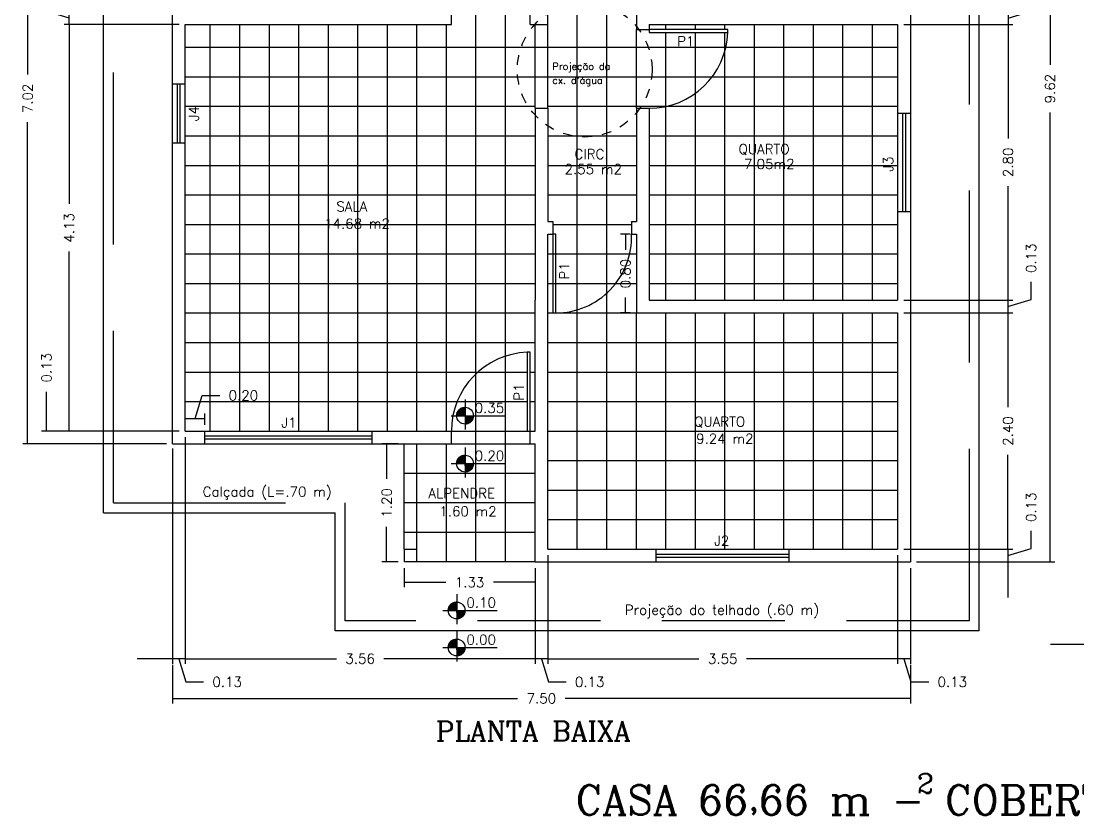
# Model space of a CAD drawing. Extents: x -29 to 75, y 16 to 65.
# Drawn here: x -29.05 to -18.31, y 50.95 to 59.02 of the extents above; entities that cross this region are included whole.
import ezdxf
from ezdxf.enums import TextEntityAlignment as Align

# ---------------------------------------------------------------- set-up
doc = ezdxf.new("R2010")
doc.units = 0
doc.header["$MEASUREMENT"] = 0
doc.linetypes.add('DASHED2', pattern=[0.375, 0.25, -0.125])
doc.layers.get('0').update_dxf_attribs({"linetype": 'CONTINUOUS'})
doc.layers.get('DEFPOINTS').update_dxf_attribs({"linetype": 'CONTINUOUS'})
for name, color, linetype in [('AREA', 244, 'CONTINUOUS'), ('CORTETERRA', 244, 'CONTINUOUS'), ('DIM', 244, 'CONTINUOUS'), ('JANELA', 5, 'CONTINUOUS'), ('PAREDE', 7, 'CONTINUOUS'), ('PISO', 30, 'CONTINUOUS'), ('PORTA', 1, 'CONTINUOUS'), ('PORTA2', 30, 'CONTINUOUS'), ('TELHA', 1, 'CONTINUOUS'), ('TELHADO', 30, 'CONTINUOUS'), ('TEXTO', 244, 'CONTINUOUS'), ('VISTAL', 30, 'CONTINUOUS'), ('VISTAP', 244, 'CONTINUOUS')]:
    doc.layers.add(name, color=color, linetype=linetype)
doc.styles.add('ROMANC', font='romanc.shx', dxfattribs={"height": 0.1})
doc.dimstyles.new('ROMANC', dxfattribs={"dimtxt": 0.1, "dimasz": 0.18, "dimexe": 0.05, "dimexo": 0.0625, "dimgap": 0.09, "dimtad": 0, "dimzin": 0, "dimdsep": 46, "dimtxsty": 'ROMANC', "dimblk1": 'NONE', "dimblk2": 'NONE', "dimsah": 1, "dimcen": 0.09, "dimclrd": 244, "dimclre": 244, "dimclrt": 244, "dimadec": 0, "dimazin": 0, "dimtfac": 1, "dimtdec": 4, "dimtofl": 0, "dimtmove": 0, "dimatfit": 3, "dimldrblk": 'NONE', "dimfxl": 1, "dimtolj": 1, "dimtzin": 0, "dimarcsym": 0})

# ---------------------------------------------------------------- blocks, each defined once
blk = doc.blocks.new('*D131')
at = {"color": 244, "linetype": 'ByBlock'}
for p, q in [((21.481, 34.362), (20.021, 34.362)), ((20.071, 34.362), (20.071, 31.095)), ((20.071, 27.342), (20.071, 30.61)), ((21.481, 27.342), (20.021, 27.342))]:
    blk.add_line(p, q, dxfattribs=at)
at = {"layer": 'DEFPOINTS', "color": 0, "linetype": 'ByBlock'}
for p in [(20.071, 34.362), (21.543, 34.362), (21.543, 27.342)]:
    blk.add_point(p, dxfattribs=at)
at = {"color": 244, "linetype": 'ByBlock', "insert": (20.071, 30.852), "char_height": 0.1, "attachment_point": 5, "rotation": 90, "style": 'ROMANC'}
blk.add_mtext('\\A1;7.02', dxfattribs=at)
blk = doc.blocks.new('_NONE')
at = {"color": 0, "linetype": 'ByBlock'}
blk.add_circle((0, 0), 0.25, dxfattribs=at)
blk = doc.blocks.new('*D130')
at = {"color": 244, "linetype": 'ByBlock'}
for p, q in [((29.106, 35.762), (30.513, 35.762)), ((30.463, 35.762), (30.463, 31.195)), ((30.463, 26.142), (30.463, 30.71)), ((29.106, 26.142), (30.513, 26.142))]:
    blk.add_line(p, q, dxfattribs=at)
at = {"layer": 'DEFPOINTS', "color": 0, "linetype": 'ByBlock'}
for p in [(29.043, 35.762), (29.043, 26.142), (30.463, 26.142)]:
    blk.add_point(p, dxfattribs=at)
at = {"color": 244, "linetype": 'ByBlock', "insert": (30.463, 30.952), "char_height": 0.1, "attachment_point": 5, "rotation": 90, "style": 'ROMANC'}
blk.add_mtext('\\A1;9.62', dxfattribs=at)
blk = doc.blocks.new('*D102')
at = {"color": 244, "linetype": 'ByBlock'}
for p, q in [((30.271, 31.738), (30.271, 31.918)), ((30.036, 31.667), (30.271, 31.738)), ((30.036, 31.732), (30.036, 31.732)), ((30.036, 31.732), (30.036, 31.602)), ((28.976, 31.602), (30.086, 31.602)), ((30.036, 31.602), (30.036, 31.242))]:
    blk.add_line(p, q, dxfattribs=at)
at = {"layer": 'DEFPOINTS', "color": 0, "linetype": 'ByBlock'}
for p in [(28.913, 31.732), (28.913, 31.602), (30.036, 31.602)]:
    blk.add_point(p, dxfattribs=at)
at = {"color": 244, "linetype": 'ByBlock', "insert": (30.271, 32.008), "char_height": 0.1, "attachment_point": 4, "rotation": 90, "style": 'ROMANC'}
blk.add_mtext('\\A1;0.13', dxfattribs=at)
blk = doc.blocks.new('*D101')
at = {"color": 244, "linetype": 'ByBlock'}
for p, q in [((30.036, 31.602), (30.036, 30.445)), ((30.036, 28.802), (30.036, 29.96)), ((28.976, 28.802), (30.086, 28.802))]:
    blk.add_line(p, q, dxfattribs=at)
at = {"layer": 'DEFPOINTS', "color": 0, "linetype": 'ByBlock'}
for p in [(28.913, 31.602), (28.913, 28.802), (30.036, 28.802)]:
    blk.add_point(p, dxfattribs=at)
at = {"color": 244, "linetype": 'ByBlock', "insert": (30.036, 30.202), "char_height": 0.1, "attachment_point": 5, "rotation": 90, "style": 'ROMANC'}
blk.add_mtext('\\A1;2.80', dxfattribs=at)
blk = doc.blocks.new('*D97')
at = {"color": 244, "linetype": 'ByBlock'}
for p, q in [((21.611, 31.602), (20.443, 31.602)), ((20.493, 31.602), (20.493, 29.78)), ((20.493, 27.472), (20.493, 29.295))]:
    blk.add_line(p, q, dxfattribs=at)
at = {"layer": 'DEFPOINTS', "color": 0, "linetype": 'ByBlock'}
for p in [(20.493, 31.602), (21.673, 31.602), (21.673, 27.472)]:
    blk.add_point(p, dxfattribs=at)
at = {"color": 244, "linetype": 'ByBlock', "insert": (20.493, 29.537), "char_height": 0.1, "attachment_point": 5, "rotation": 90, "style": 'ROMANC'}
blk.add_mtext('\\A1;4.13', dxfattribs=at)
blk = doc.blocks.new('*D128')
at = {"color": 244, "linetype": 'ByBlock'}
for p, q in [((21.543, 25.096), (21.543, 24.705)), ((29.043, 25.096), (29.043, 24.705)), ((21.543, 24.755), (25.051, 24.755)), ((29.043, 24.755), (25.536, 24.755))]:
    blk.add_line(p, q, dxfattribs=at)
at = {"layer": 'DEFPOINTS', "color": 0, "linetype": 'ByBlock'}
for p in [(21.543, 25.158), (29.043, 25.158), (29.043, 24.755)]:
    blk.add_point(p, dxfattribs=at)
at = {"color": 244, "linetype": 'ByBlock', "insert": (25.293, 24.755), "char_height": 0.1, "attachment_point": 5, "style": 'ROMANC'}
blk.add_mtext('\\A1;7.50', dxfattribs=at)
blk = doc.blocks.new('*D125')
at = {"color": 244, "linetype": 'ByBlock'}
for p, q in [((25.228, 26.08), (25.228, 25.108)), ((25.228, 25.158), (24.868, 25.158)), ((25.358, 25.158), (25.228, 25.158)), ((25.293, 25.158), (25.364, 24.923)), ((25.358, 25.158), (25.358, 25.158)), ((25.364, 24.923), (25.544, 24.923))]:
    blk.add_line(p, q, dxfattribs=at)
at = {"layer": 'DEFPOINTS', "color": 0, "linetype": 'ByBlock'}
for p in [(25.358, 26.272), (25.228, 26.142), (25.228, 25.158)]:
    blk.add_point(p, dxfattribs=at)
at = {"color": 244, "linetype": 'ByBlock', "insert": (25.634, 24.923), "char_height": 0.1, "attachment_point": 4, "style": 'ROMANC'}
blk.add_mtext('\\A1;0.13', dxfattribs=at)
blk = doc.blocks.new('*D124')
at = {"color": 244, "linetype": 'ByBlock'}
for p, q in [((25.358, 26.21), (25.358, 25.108)), ((25.358, 25.158), (26.894, 25.158)), ((28.913, 25.158), (27.378, 25.158))]:
    blk.add_line(p, q, dxfattribs=at)
at = {"layer": 'DEFPOINTS', "color": 0, "linetype": 'ByBlock'}
for p in [(25.358, 26.272), (28.913, 26.272), (25.358, 25.158)]:
    blk.add_point(p, dxfattribs=at)
at = {"color": 244, "linetype": 'ByBlock', "insert": (27.136, 25.158), "char_height": 0.1, "attachment_point": 5, "style": 'ROMANC'}
blk.add_mtext('\\A1;3.55', dxfattribs=at)
blk = doc.blocks.new('*X0')
at = {"color": 0, "linetype": 'Continuous'}
for p, q in [((217.21, -877.821), (217.294, -877.736)), ((217.21, -877.819), (217.292, -877.737)), ((217.21, -877.817), (217.291, -877.737)), ((217.21, -877.816), (217.289, -877.737)), ((217.21, -877.814), (217.287, -877.737)), ((217.21, -877.812), (217.285, -877.737)), ((217.21, -877.81), (217.283, -877.737)), ((217.211, -877.822), (217.295, -877.737)), ((217.211, -877.807), (217.281, -877.738)), ((217.211, -877.805), (217.278, -877.738)), ((217.212, -877.822), (217.295, -877.739)), ((217.212, -877.803), (217.276, -877.739)), ((217.212, -877.801), (217.274, -877.739)), ((217.213, -877.798), (217.271, -877.74)), ((217.214, -877.822), (217.295, -877.741)), ((217.214, -877.796), (217.269, -877.741)), ((217.215, -877.793), (217.266, -877.741)), ((217.216, -877.822), (217.295, -877.743)), ((217.216, -877.79), (217.263, -877.743)), ((217.217, -877.787), (217.26, -877.744)), ((217.218, -877.822), (217.295, -877.744)), ((217.219, -877.784), (217.257, -877.745)), ((217.219, -877.822), (217.295, -877.746)), ((217.22, -877.78), (217.253, -877.747)), ((217.221, -877.822), (217.295, -877.748)), ((217.223, -877.822), (217.295, -877.75)), ((217.223, -877.776), (217.249, -877.75)), ((217.225, -877.822), (217.295, -877.752)), ((217.226, -877.822), (217.295, -877.753)), ((217.227, -877.77), (217.243, -877.754)), ((217.228, -877.822), (217.295, -877.755)), ((217.23, -877.822), (217.295, -877.757)), ((217.232, -877.822), (217.295, -877.759)), ((217.234, -877.822), (217.295, -877.76)), ((217.235, -877.822), (217.295, -877.762)), ((217.237, -877.822), (217.295, -877.764)), ((217.239, -877.822), (217.295, -877.766)), ((217.241, -877.822), (217.295, -877.767)), ((217.242, -877.822), (217.295, -877.769)), ((217.244, -877.822), (217.295, -877.771)), ((217.246, -877.822), (217.295, -877.773)), ((217.248, -877.822), (217.295, -877.775)), ((217.249, -877.822), (217.295, -877.776)), ((217.251, -877.822), (217.295, -877.778)), ((217.253, -877.822), (217.295, -877.78)), ((217.255, -877.822), (217.295, -877.782)), ((217.257, -877.822), (217.295, -877.783)), ((217.258, -877.822), (217.295, -877.785)), ((217.26, -877.822), (217.295, -877.787)), ((217.262, -877.822), (217.295, -877.789)), ((217.264, -877.822), (217.295, -877.79)), ((217.265, -877.822), (217.295, -877.792)), ((217.267, -877.822), (217.295, -877.794)), ((217.269, -877.822), (217.295, -877.796)), ((217.271, -877.822), (217.295, -877.798)), ((217.272, -877.822), (217.295, -877.799)), ((217.274, -877.822), (217.295, -877.801)), ((217.276, -877.822), (217.295, -877.803)), ((217.278, -877.822), (217.295, -877.805)), ((217.279, -877.822), (217.295, -877.806)), ((217.281, -877.822), (217.295, -877.808)), ((217.283, -877.822), (217.295, -877.81)), ((217.285, -877.822), (217.295, -877.812)), ((217.287, -877.822), (217.295, -877.813)), ((217.288, -877.822), (217.295, -877.815)), ((217.29, -877.822), (217.295, -877.817)), ((217.292, -877.822), (217.295, -877.819)), ((217.294, -877.822), (217.295, -877.821)), ((217.295, -877.822), (217.295, -877.822)), ((217.295, -877.824), (217.297, -877.822)), ((217.295, -877.826), (217.299, -877.822)), ((217.295, -877.828), (217.301, -877.822)), ((217.295, -877.829), (217.302, -877.822)), ((217.295, -877.831), (217.304, -877.822)), ((217.295, -877.833), (217.306, -877.822)), ((217.295, -877.835), (217.308, -877.822)), ((217.295, -877.836), (217.31, -877.822)), ((217.295, -877.838), (217.311, -877.822)), ((217.295, -877.84), (217.313, -877.822)), ((217.295, -877.842), (217.315, -877.822)), ((217.295, -877.843), (217.317, -877.822)), ((217.295, -877.845), (217.318, -877.822)), ((217.295, -877.847), (217.32, -877.822)), ((217.295, -877.849), (217.322, -877.822)), ((217.295, -877.851), (217.324, -877.822)), ((217.295, -877.852), (217.325, -877.822)), ((217.295, -877.854), (217.327, -877.822)), ((217.295, -877.856), (217.329, -877.822)), ((217.295, -877.858), (217.331, -877.822)), ((217.295, -877.859), (217.333, -877.822)), ((217.295, -877.861), (217.334, -877.822)), ((217.295, -877.863), (217.336, -877.822)), ((217.295, -877.865), (217.338, -877.822)), ((217.295, -877.866), (217.34, -877.822)), ((217.295, -877.868), (217.341, -877.822)), ((217.295, -877.87), (217.343, -877.822)), ((217.295, -877.872), (217.345, -877.822)), ((217.295, -877.874), (217.347, -877.822)), ((217.295, -877.875), (217.348, -877.822)), ((217.295, -877.877), (217.35, -877.822)), ((217.295, -877.879), (217.352, -877.822)), ((217.295, -877.881), (217.354, -877.822)), ((217.295, -877.882), (217.355, -877.822)), ((217.295, -877.884), (217.357, -877.822)), ((217.295, -877.886), (217.359, -877.822)), ((217.295, -877.888), (217.361, -877.822)), ((217.295, -877.889), (217.363, -877.822)), ((217.295, -877.891), (217.364, -877.822)), ((217.295, -877.893), (217.366, -877.822)), ((217.295, -877.895), (217.368, -877.822)), ((217.295, -877.897), (217.37, -877.822)), ((217.295, -877.898), (217.371, -877.822)), ((217.295, -877.9), (217.373, -877.822)), ((217.295, -877.902), (217.375, -877.822)), ((217.295, -877.904), (217.377, -877.822)), ((217.295, -877.905), (217.378, -877.822)), ((217.295, -877.907), (217.38, -877.822)), ((217.297, -877.907), (217.38, -877.823)), ((217.298, -877.907), (217.38, -877.825)), ((217.3, -877.907), (217.38, -877.827)), ((217.302, -877.907), (217.38, -877.829)), ((217.304, -877.907), (217.38, -877.831)), ((217.306, -877.907), (217.38, -877.833)), ((217.308, -877.906), (217.379, -877.835)), ((217.31, -877.906), (217.379, -877.837)), ((217.313, -877.906), (217.379, -877.839)), ((217.315, -877.905), (217.378, -877.842)), ((217.317, -877.904), (217.378, -877.844)), ((217.32, -877.904), (217.377, -877.847)), ((217.322, -877.903), (217.376, -877.849)), ((217.325, -877.902), (217.375, -877.852)), ((217.328, -877.901), (217.374, -877.855)), ((217.331, -877.899), (217.373, -877.858)), ((217.335, -877.898), (217.371, -877.861)), ((217.339, -877.895), (217.369, -877.865)), ((217.343, -877.892), (217.365, -877.87)), ((217.351, -877.886), (217.359, -877.878))]:
    blk.add_line(p, q, dxfattribs=at)
blk = doc.blocks.new('*D127')
at = {"color": 244, "linetype": 'ByBlock'}
for p, q in [((21.543, 27.295), (21.543, 25.108)), ((21.543, 25.158), (21.183, 25.158)), ((21.673, 25.158), (21.543, 25.158)), ((21.608, 25.158), (21.679, 24.923)), ((21.673, 25.158), (21.673, 25.158)), ((21.673, 25.111), (21.673, 25.108)), ((21.679, 24.923), (21.859, 24.923))]:
    blk.add_line(p, q, dxfattribs=at)
at = {"layer": 'DEFPOINTS', "color": 0, "linetype": 'ByBlock'}
for p in [(21.543, 27.358), (21.543, 25.158), (21.673, 25.174)]:
    blk.add_point(p, dxfattribs=at)
at = {"color": 244, "linetype": 'ByBlock', "insert": (21.949, 24.923), "char_height": 0.1, "attachment_point": 4, "style": 'ROMANC'}
blk.add_mtext('\\A1;0.13', dxfattribs=at)
blk = doc.blocks.new('*D126')
at = {"color": 244, "linetype": 'ByBlock'}
for p, q in [((21.673, 27.41), (21.673, 25.108)), ((21.673, 25.158), (23.209, 25.158)), ((25.228, 25.158), (23.693, 25.158))]:
    blk.add_line(p, q, dxfattribs=at)
at = {"layer": 'DEFPOINTS', "color": 0, "linetype": 'ByBlock'}
for p in [(21.673, 27.472), (25.228, 26.142), (21.673, 25.158)]:
    blk.add_point(p, dxfattribs=at)
at = {"color": 244, "linetype": 'ByBlock', "insert": (23.451, 25.158), "char_height": 0.1, "attachment_point": 5, "style": 'ROMANC'}
blk.add_mtext('\\A1;3.56', dxfattribs=at)
blk = doc.blocks.new('*D98')
at = {"color": 244, "linetype": 'ByBlock'}
for p, q in [((20.263, 27.472), (20.263, 27.872)), ((21.611, 27.472), (20.213, 27.472)), ((21.481, 27.342), (20.213, 27.342)), ((20.263, 27.342), (20.263, 27.342))]:
    blk.add_line(p, q, dxfattribs=at)
at = {"layer": 'DEFPOINTS', "color": 0, "linetype": 'ByBlock'}
for p in [(20.263, 27.472), (21.673, 27.472), (21.543, 27.342)]:
    blk.add_point(p, dxfattribs=at)
at = {"color": 244, "linetype": 'ByBlock', "insert": (20.263, 28.115), "char_height": 0.1, "attachment_point": 5, "rotation": 90, "style": 'ROMANC'}
blk.add_mtext('\\A1;0.13', dxfattribs=at)
blk = doc.blocks.new('*D132')
at = {"color": 244, "linetype": 'ByBlock'}
for p, q in [((21.773, 27.599), (21.844, 27.834)), ((21.844, 27.834), (22.024, 27.834)), ((21.673, 27.535), (21.673, 27.649)), ((21.873, 27.535), (21.873, 27.649)), ((21.673, 27.599), (21.873, 27.599))]:
    blk.add_line(p, q, dxfattribs=at)
at = {"layer": 'DEFPOINTS', "color": 0, "linetype": 'ByBlock'}
for p in [(21.873, 27.599), (21.673, 27.472), (21.873, 27.472)]:
    blk.add_point(p, dxfattribs=at)
at = {"color": 244, "linetype": 'ByBlock', "insert": (22.114, 27.834), "char_height": 0.1, "attachment_point": 4, "style": 'ROMANC'}
blk.add_mtext('\\A1;0.20', dxfattribs=at)
blk = doc.blocks.new('*D122')
at = {"color": 244, "linetype": 'ByBlock'}
for p, q in [((23.836, 27.342), (23.67, 27.342)), ((23.72, 27.342), (23.72, 26.985)), ((23.72, 26.142), (23.72, 26.5)), ((23.836, 26.142), (23.67, 26.142))]:
    blk.add_line(p, q, dxfattribs=at)
at = {"layer": 'DEFPOINTS', "color": 0, "linetype": 'ByBlock'}
for p in [(23.898, 27.342), (23.72, 26.142), (23.898, 26.142)]:
    blk.add_point(p, dxfattribs=at)
at = {"color": 244, "linetype": 'ByBlock', "insert": (23.72, 26.742), "char_height": 0.1, "attachment_point": 5, "rotation": 90, "style": 'ROMANC'}
blk.add_mtext('\\A1;1.20', dxfattribs=at)
blk = doc.blocks.new('*D129')
at = {"color": 244, "linetype": 'ByBlock'}
for p, q in [((23.898, 26.08), (23.898, 25.885)), ((25.228, 26.08), (25.228, 25.885)), ((23.898, 25.935), (24.321, 25.935)), ((25.228, 25.935), (24.806, 25.935))]:
    blk.add_line(p, q, dxfattribs=at)
at = {"layer": 'DEFPOINTS', "color": 0, "linetype": 'ByBlock'}
for p in [(23.898, 26.142), (25.228, 26.142), (25.228, 25.935)]:
    blk.add_point(p, dxfattribs=at)
at = {"color": 244, "linetype": 'ByBlock', "insert": (24.563, 25.935), "char_height": 0.1, "attachment_point": 5, "style": 'ROMANC'}
blk.add_mtext('\\A1;1.33', dxfattribs=at)
blk = doc.blocks.new('*D123')
at = {"color": 244, "linetype": 'ByBlock'}
for p, q in [((28.913, 26.21), (28.913, 25.108)), ((29.043, 26.08), (29.043, 25.108)), ((28.913, 25.158), (28.553, 25.158)), ((29.043, 25.158), (28.913, 25.158)), ((28.978, 25.158), (29.049, 24.923)), ((29.043, 25.158), (29.043, 25.158)), ((29.049, 24.923), (29.229, 24.923))]:
    blk.add_line(p, q, dxfattribs=at)
at = {"layer": 'DEFPOINTS', "color": 0, "linetype": 'ByBlock'}
for p in [(28.913, 26.272), (29.043, 26.142), (28.913, 25.158)]:
    blk.add_point(p, dxfattribs=at)
at = {"color": 244, "linetype": 'ByBlock', "insert": (29.319, 24.923), "char_height": 0.1, "attachment_point": 4, "style": 'ROMANC'}
blk.add_mtext('\\A1;0.13', dxfattribs=at)
blk = doc.blocks.new('*D120')
at = {"color": 244, "linetype": 'ByBlock'}
for p, q in [((30.035, 28.672), (30.035, 27.715)), ((30.035, 26.272), (30.035, 27.23)), ((28.976, 26.272), (30.085, 26.272))]:
    blk.add_line(p, q, dxfattribs=at)
at = {"layer": 'DEFPOINTS', "color": 0, "linetype": 'ByBlock'}
for p in [(28.913, 28.672), (28.913, 26.272), (30.035, 26.272)]:
    blk.add_point(p, dxfattribs=at)
at = {"color": 244, "linetype": 'ByBlock', "insert": (30.035, 27.472), "char_height": 0.1, "attachment_point": 5, "rotation": 90, "style": 'ROMANC'}
blk.add_mtext('\\A1;2.40', dxfattribs=at)
blk = doc.blocks.new('*D119')
at = {"color": 244, "linetype": 'ByBlock'}
for p, q in [((30.27, 28.808), (30.27, 28.988)), ((28.976, 28.802), (30.085, 28.802)), ((30.035, 28.737), (30.27, 28.808)), ((30.035, 28.802), (30.035, 28.802)), ((30.035, 28.802), (30.035, 28.672)), ((28.976, 28.672), (30.085, 28.672)), ((30.035, 28.672), (30.035, 28.312))]:
    blk.add_line(p, q, dxfattribs=at)
at = {"layer": 'DEFPOINTS', "color": 0, "linetype": 'ByBlock'}
for p in [(28.913, 28.802), (28.913, 28.672), (30.035, 28.672)]:
    blk.add_point(p, dxfattribs=at)
at = {"color": 244, "linetype": 'ByBlock', "insert": (30.27, 29.078), "char_height": 0.1, "attachment_point": 4, "rotation": 90, "style": 'ROMANC'}
blk.add_mtext('\\A1;0.13', dxfattribs=at)
blk = doc.blocks.new('*D121')
at = {"color": 244, "linetype": 'ByBlock'}
for p, q in [((30.27, 26.278), (30.27, 26.458)), ((30.035, 26.207), (30.27, 26.278)), ((30.035, 26.272), (30.035, 26.272)), ((30.035, 26.272), (30.035, 26.142)), ((29.106, 26.142), (30.085, 26.142)), ((30.035, 26.142), (30.035, 25.782))]:
    blk.add_line(p, q, dxfattribs=at)
at = {"layer": 'DEFPOINTS', "color": 0, "linetype": 'ByBlock'}
for p in [(28.913, 26.272), (29.043, 26.142), (30.035, 26.142)]:
    blk.add_point(p, dxfattribs=at)
at = {"color": 244, "linetype": 'ByBlock', "insert": (30.27, 26.548), "char_height": 0.1, "attachment_point": 4, "rotation": 90, "style": 'ROMANC'}
blk.add_mtext('\\A1;0.13', dxfattribs=at)
blk = doc.blocks.new('*D118')
at = {"color": 244, "linetype": 'ByBlock'}
for p, q in [((26.196, 29.472), (26.098, 29.472)), ((26.148, 29.472), (26.148, 29.315)), ((26.148, 28.672), (26.148, 28.83)), ((26.196, 28.672), (26.098, 28.672))]:
    blk.add_line(p, q, dxfattribs=at)
at = {"layer": 'DEFPOINTS', "color": 0, "linetype": 'ByBlock'}
for p in [(26.148, 29.472), (26.258, 29.472), (26.258, 28.672)]:
    blk.add_point(p, dxfattribs=at)
at = {"color": 244, "linetype": 'ByBlock', "insert": (26.148, 29.072), "char_height": 0.1, "attachment_point": 5, "rotation": 90, "style": 'ROMANC'}
blk.add_mtext('\\A1;0.80', dxfattribs=at)
blk = doc.blocks.new('*D99')
at = {"color": 244, "linetype": 'ByBlock'}
for p, q in [((20.493, 31.732), (20.493, 32.092)), ((20.258, 31.738), (20.258, 31.918)), ((20.493, 31.667), (20.258, 31.738)), ((21.611, 31.732), (20.443, 31.732)), ((20.493, 31.602), (20.493, 31.732)), ((20.493, 31.602), (20.493, 31.602))]:
    blk.add_line(p, q, dxfattribs=at)
at = {"layer": 'DEFPOINTS', "color": 0, "linetype": 'ByBlock'}
for p in [(20.493, 31.732), (21.673, 31.732), (21.673, 31.602)]:
    blk.add_point(p, dxfattribs=at)
at = {"color": 244, "linetype": 'ByBlock', "insert": (20.258, 32.008), "char_height": 0.1, "attachment_point": 4, "rotation": 90, "style": 'ROMANC'}
blk.add_mtext('\\A1;0.13', dxfattribs=at)
blk = doc.blocks.new('*D100')
at = {"layer": 'DEFPOINTS', "color": 0, "linetype": 'ByBlock'}
for p in [(25.358, 32.432), (25.464, 32.432), (25.358, 31.602)]:
    blk.add_point(p, dxfattribs=at)
at = {"color": 244, "linetype": 'ByBlock', "insert": (25.464, 32.017), "char_height": 0.1, "attachment_point": 5, "rotation": 90, "style": 'ROMANC'}
blk.add_mtext('\\A1;0.83', dxfattribs=at)

msp = doc.modelspace()

# ---------------------------------------------------------------- linework, layer by layer
at = {"layer": 'CORTETERRA', "color": 3}
msp.add_line((-6.067, 52.685), (-18.583, 52.685), dxfattribs=at)
at = {"layer": 'JANELA', "color": 244, "linetype": 'Continuous'}
for p, q in [((-27.508, 57.784), (-27.508, 58.384)), ((-27.378, 57.784), (-27.378, 58.384)), ((-20.138, 58.084), (-20.138, 57.089)), ((-20.008, 58.084), (-20.008, 57.089)), ((-27.178, 54.854), (-25.478, 54.854)), ((-27.178, 54.724), (-25.478, 54.724)), ((-22.59, 53.654), (-21.24, 53.654)), ((-22.59, 53.524), (-21.24, 53.524))]:
    msp.add_line(p, q, dxfattribs=at)
at = {"layer": 'JANELA', "color": 5, "linetype": 'Continuous'}
for p, q in [((-27.458, 57.784), (-27.458, 58.384)), ((-27.428, 57.784), (-27.428, 58.384)), ((-20.088, 58.084), (-20.088, 57.089)), ((-20.058, 58.084), (-20.058, 57.089)), ((-27.178, 54.804), (-25.478, 54.804)), ((-27.178, 54.774), (-25.478, 54.774)), ((-22.59, 53.604), (-21.24, 53.604)), ((-22.59, 53.574), (-21.24, 53.574))]:
    msp.add_line(p, q, dxfattribs=at)
at = {"layer": 'PAREDE'}
for p, q in [((-27.508, 58.384), (-27.508, 59.764)), ((-23.693, 58.984), (-23.693, 59.814)), ((-20.008, 59.364), (-20.008, 58.084)), ((-24.673, 58.984), (-24.673, 59.114)), ((-23.873, 58.984), (-23.873, 59.114)), ((-22.793, 59.164), (-22.793, 58.934)), ((-27.378, 58.384), (-27.378, 58.984)), ((-27.378, 58.984), (-24.673, 58.984)), ((-23.873, 58.984), (-23.693, 58.984)), ((-22.663, 58.984), (-20.138, 58.984)), ((-22.663, 58.984), (-22.663, 58.934)), ((-20.138, 58.984), (-20.138, 58.084)), ((-22.793, 58.934), (-22.663, 58.934)), ((-27.508, 58.384), (-27.378, 58.384)), ((-23.823, 58.134), (-23.823, 56.184)), ((-23.823, 58.134), (-23.693, 58.134)), ((-23.693, 58.134), (-23.693, 56.984)), ((-22.793, 58.134), (-22.793, 56.984)), ((-22.793, 58.134), (-22.663, 58.134)), ((-22.663, 58.134), (-22.663, 56.184)), ((-20.138, 58.084), (-20.008, 58.084)), ((-27.508, 54.724), (-27.508, 57.784)), ((-27.508, 57.784), (-27.378, 57.784)), ((-27.378, 54.854), (-27.378, 57.784)), ((-20.138, 57.084), (-20.138, 56.184)), ((-20.138, 57.084), (-20.008, 57.084)), ((-20.008, 57.084), (-20.008, 53.524)), ((-23.693, 56.984), (-23.643, 56.984)), ((-23.643, 56.984), (-23.643, 56.854)), ((-22.843, 56.984), (-22.793, 56.984)), ((-22.843, 56.984), (-22.843, 56.854)), ((-23.693, 53.654), (-23.693, 56.854)), ((-23.693, 56.854), (-23.643, 56.854)), ((-22.793, 56.854), (-22.793, 56.054)), ((-23.823, 54.854), (-23.823, 56.184)), ((-22.663, 56.184), (-20.138, 56.184)), ((-22.793, 56.054), (-20.138, 56.054)), ((-20.138, 56.054), (-20.138, 53.654)), ((-27.378, 54.854), (-27.178, 54.854)), ((-27.178, 54.724), (-27.178, 54.854)), ((-25.478, 54.854), (-24.673, 54.854)), ((-25.478, 54.724), (-25.478, 54.854)), ((-24.673, 54.724), (-24.673, 54.854)), ((-23.873, 54.724), (-23.873, 54.854)), ((-23.873, 54.854), (-23.823, 54.854)), ((-27.508, 54.724), (-27.178, 54.724)), ((-25.478, 54.724), (-24.673, 54.724)), ((-23.873, 54.724), (-23.823, 54.724)), ((-23.823, 53.524), (-23.823, 54.724)), ((-25.153, 53.654), (-25.153, 53.524)), ((-25.153, 53.654), (-25.023, 53.654)), ((-25.023, 53.524), (-25.023, 53.654)), ((-23.693, 53.654), (-22.59, 53.654)), ((-22.59, 53.524), (-22.59, 53.654)), ((-21.24, 53.654), (-20.138, 53.654)), ((-21.24, 53.524), (-21.24, 53.654)), ((-25.023, 53.524), (-25.153, 53.524)), ((-23.823, 53.524), (-22.59, 53.524)), ((-21.24, 53.524), (-20.008, 53.524))]:
    msp.add_line(p, q, dxfattribs=at)
at = {"layer": 'PAREDE', "linetype": 'Continuous'}
msp.add_line((-22.843, 56.854), (-22.793, 56.854), dxfattribs=at)
at = {"layer": 'PISO'}
for p, q in [((-24.423, 54.724), (-24.423, 63.145)), ((-24.123, 54.724), (-24.123, 63.145)), ((-27.123, 54.854), (-27.123, 58.984)), ((-26.823, 54.854), (-26.823, 58.984)), ((-26.523, 54.854), (-26.523, 58.984)), ((-26.223, 54.854), (-26.223, 58.984)), ((-25.923, 54.854), (-25.923, 58.984)), ((-25.623, 54.854), (-25.623, 58.984)), ((-25.323, 54.854), (-25.323, 58.984)), ((-25.023, 54.854), (-25.023, 58.984)), ((-24.723, 54.854), (-24.723, 58.984))]:
    msp.add_line(p, q, dxfattribs=at)
at = {"layer": 'PISO', "linetype": 'Continuous'}
for p, q in [((-23.393, 53.654), (-23.393, 63.014)), ((-23.093, 53.654), (-23.093, 63.014)), ((-23.823, 58.134), (-23.823, 58.984)), ((-23.693, 58.134), (-23.693, 58.984)), ((-22.493, 58.934), (-22.493, 58.984)), ((-22.193, 58.934), (-22.193, 58.984)), ((-21.893, 58.934), (-21.893, 58.984)), ((-21.593, 56.184), (-21.593, 58.984)), ((-21.293, 56.184), (-21.293, 58.984)), ((-20.993, 56.184), (-20.993, 58.984)), ((-20.693, 56.184), (-20.693, 58.984)), ((-20.393, 56.184), (-20.393, 58.984)), ((-22.793, 58.134), (-22.793, 58.934)), ((-22.493, 56.184), (-22.493, 58.904)), ((-22.193, 56.184), (-22.193, 58.904)), ((-21.893, 56.184), (-21.893, 58.904)), ((-27.378, 58.754), (-20.138, 58.754)), ((-27.378, 58.454), (-20.138, 58.454)), ((-27.378, 58.154), (-23.823, 58.154)), ((-23.693, 58.154), (-20.138, 58.154)), ((-27.378, 57.854), (-23.823, 57.854)), ((-23.693, 57.854), (-22.793, 57.854)), ((-22.663, 57.854), (-20.138, 57.854)), ((-27.378, 57.554), (-23.823, 57.554)), ((-23.693, 57.554), (-22.793, 57.554)), ((-22.663, 57.554), (-20.138, 57.554)), ((-27.378, 57.254), (-23.823, 57.254)), ((-23.693, 57.254), (-22.793, 57.254)), ((-22.663, 57.254), (-20.138, 57.254)), ((-27.378, 56.954), (-23.823, 56.954)), ((-23.643, 56.954), (-22.843, 56.954)), ((-22.663, 56.954), (-20.138, 56.954)), ((-27.378, 56.654), (-23.823, 56.654)), ((-23.693, 56.654), (-22.793, 56.654)), ((-22.663, 56.654), (-20.138, 56.654)), ((-27.378, 56.354), (-23.823, 56.354)), ((-23.693, 56.354), (-22.793, 56.354)), ((-22.663, 56.354), (-20.138, 56.354)), ((-27.378, 56.054), (-23.823, 56.054)), ((-23.693, 56.054), (-22.793, 56.054)), ((-22.793, 53.654), (-22.793, 56.054)), ((-22.493, 53.654), (-22.493, 56.054)), ((-22.193, 53.654), (-22.193, 56.054)), ((-21.893, 53.654), (-21.893, 56.054)), ((-21.593, 53.654), (-21.593, 56.054)), ((-21.293, 53.654), (-21.293, 56.054)), ((-20.993, 53.654), (-20.993, 56.054)), ((-20.693, 53.654), (-20.693, 56.054)), ((-20.393, 53.654), (-20.393, 56.054)), ((-27.378, 55.754), (-23.823, 55.754)), ((-23.693, 55.754), (-20.138, 55.754)), ((-27.378, 55.454), (-23.903, 55.454)), ((-23.873, 55.454), (-23.823, 55.454)), ((-23.693, 55.454), (-20.138, 55.454)), ((-27.378, 55.154), (-23.903, 55.154)), ((-23.873, 55.154), (-23.823, 55.154)), ((-23.693, 55.154), (-20.138, 55.154)), ((-24.673, 54.854), (-23.903, 54.854)), ((-23.693, 54.854), (-20.138, 54.854)), ((-25.023, 53.654), (-25.023, 54.724)), ((-24.723, 53.524), (-24.723, 54.724)), ((-24.423, 53.524), (-24.423, 54.724)), ((-24.123, 53.524), (-24.123, 54.724)), ((-23.693, 54.554), (-20.138, 54.554)), ((-23.823, 54.424), (-25.153, 54.424)), ((-23.693, 54.254), (-20.138, 54.254)), ((-23.823, 54.124), (-25.153, 54.124)), ((-23.693, 53.954), (-20.138, 53.954)), ((-23.823, 53.824), (-25.153, 53.824))]:
    msp.add_line(p, q, dxfattribs=at)
at = {"layer": 'PISO', "linetype": 'DASHED2', "ltscale": 5}
msp.add_line((-19.408, 52.924), (-25.753, 52.924), dxfattribs=at)
at = {"layer": 'PORTA'}
for p, q in [((-21.863, 58.934), (-22.663, 58.934)), ((-22.663, 58.934), (-22.663, 58.904)), ((-22.663, 58.904), (-21.863, 58.904)), ((-21.863, 58.904), (-21.863, 58.934))]:
    msp.add_line(p, q, dxfattribs=at)
for points in [[(-23.643, 56.854), (-23.643, 56.054), (-23.613, 56.054), (-23.613, 56.854)], [(-23.903, 55.654), (-23.903, 54.854), (-23.873, 54.854), (-23.873, 55.654)]]:
    msp.add_lwpolyline(points, close=True, dxfattribs=at)
at = {"layer": 'PORTA2'}
for centre, radius, start, end in [((-22.663, 58.935), 0.801, 270, 357.8106), ((-23.613, 56.825), 0.771, 270, 2.1894), ((-23.872, 54.854), 0.801, 92.1894, 180)]:
    msp.add_arc(centre, radius, start, end, dxfattribs=at)
at = {"layer": 'TELHA', "color": 30, "linetype": 'DASHED2', "ltscale": 7}
for p, q in [((-19.408, 52.924), (-19.408, 63.744)), ((-28.108, 54.124), (-28.108, 62.344)), ((-28.108, 54.124), (-25.753, 54.124))]:
    msp.add_line(p, q, dxfattribs=at)
at = {"layer": 'TEXTO', "color": 1, "linetype": 'Continuous'}
for p, q in [((-24.534, 55.173), (-24.534, 54.87)), ((-24.674, 55.01), (-24.122, 55.01)), ((-24.534, 54.686), (-24.534, 54.383)), ((-24.674, 54.523), (-24.122, 54.523)), ((-24.619, 53.195), (-24.619, 52.892)), ((-24.759, 53.031), (-24.207, 53.031)), ((-24.619, 52.817), (-24.619, 52.514)), ((-24.759, 52.654), (-24.207, 52.654))]:
    msp.add_line(p, q, dxfattribs=at)
for centre in [(-24.534, 55.01), (-24.534, 54.523), (-24.619, 53.031), (-24.619, 52.654)]:
    msp.add_circle(centre, 0.0854, dxfattribs=at)
at = {"layer": 'VISTAL', "color": 30, "linetype": 'Continuous'}
msp.add_line((-25.753, 52.924), (-25.753, 54.124), dxfattribs=at)
at = {"layer": 'VISTAP', "color": 244, "linetype": 'Continuous', "ltscale": 7}
for p, q in [((-19.308, 52.824), (-19.308, 63.844)), ((-28.208, 54.024), (-28.208, 62.444)), ((-28.208, 54.024), (-25.853, 54.024))]:
    msp.add_line(p, q, dxfattribs=at)
at = {"layer": 'VISTAP', "color": 244, "linetype": 'Continuous'}
for p, q in [((-25.153, 53.654), (-25.153, 54.724)), ((-25.853, 52.824), (-25.853, 54.024)), ((-23.823, 53.524), (-25.023, 53.524))]:
    msp.add_line(p, q, dxfattribs=at)
at = {"layer": 'VISTAP'}
msp.add_line((-24.673, 54.724), (-23.873, 54.724), dxfattribs=at)
at = {"layer": 'VISTAP', "color": 244, "linetype": 'Continuous', "ltscale": 5}
msp.add_line((-19.308, 52.824), (-25.853, 52.824), dxfattribs=at)
at = {"layer": 'VISTAP', "linetype": 'DASHED2', "ltscale": 0.3}
msp.add_circle((-23.318, 58.527), 0.685, dxfattribs=at)

# ---------------------------------------------------------------- block references
at = {"layer": 'TEXTO', "color": 1, "linetype": 'Continuous'}
for p in [(-241.829, 932.832), (-241.829, 932.345), (-241.914, 930.853), (-241.914, 930.476)]:
    msp.add_blockref('*X0', p, dxfattribs=at)

# ---------------------------------------------------------------- texts
at = {"layer": 'AREA', "style": 'ROMANC'}
for s, p in [('7.05m2', (-21.442, 57.568)), ('2.55 m2', (-23.231, 57.515)), ('14.68 m2', (-25.632, 56.962)), ('9.24 m2', (-21.894, 54.776)), ('1.60 m2', (-24.504, 54.038))]:
    msp.add_text(s, height=0.1, dxfattribs=at).set_placement(p, align=Align.MIDDLE)
at = {"layer": 'TEXTO', "color": 244, "linetype": 'Continuous', "style": 'ROMANC'}
for s, p in [('P1', (-22.291, 58.815)), ('J1', (-26.324, 54.94)), ('J2', (-21.925, 53.74))]:
    msp.add_text(s, height=0.1, dxfattribs=at).set_placement(p, align=Align.MIDDLE)
at = {"layer": 'TEXTO', "color": 244, "ltscale": 0.3, "style": 'ROMANC'}
for s, p in [('Projeção da ', (-23.646, 58.524)), ("cx. d'água", (-23.647, 58.382))]:
    msp.add_text(s, height=0.072, dxfattribs=at).set_placement(p)
at = {"layer": 'TEXTO', "color": 244, "linetype": 'Continuous', "style": 'ROMANC'}
for s, p in [('J4', (-27.29, 58.08)), ('J3', (-20.233, 57.566)), ('P1', (-23.525, 56.481)), ('P1', (-23.987, 55.25))]:
    msp.add_text(s, height=0.1, rotation=90, dxfattribs=at).set_placement(p, align=Align.MIDDLE)
for s, p in [('CIRC.', (-23.422, 57.618)), ('QUARTO', (-21.754, 57.669)), ('SALA', (-25.842, 57.086)), ('QUARTO', (-22.206, 54.9)), ('ALPENDRE', (-24.906, 54.172))]:
    msp.add_text(s, height=0.1, dxfattribs=at).set_placement(p)
at = {"layer": 'TEXTO', "color": 1, "linetype": 'Continuous', "style": 'ROMANC'}
for s, p in [('0.35', (-24.436, 55.039)), ('0.20', (-24.436, 54.553)), ('0.10', (-24.52, 53.061)), ('0.00', (-24.52, 52.684))]:
    msp.add_text(s, height=0.1, dxfattribs=at).set_placement(p)
at = {"layer": 'TEXTO', "linetype": 'Continuous', "style": 'ROMANC'}
for s, p in [('Calçada (L=.70 m)', (-26.545, 54.231)), ('Projeção do telhado (.60 m)', (-21.923, 53.03))]:
    msp.add_text(s, height=0.1, dxfattribs=at).set_placement(p, align=Align.MIDDLE)
at = {"layer": 'TEXTO', "color": 5, "ltscale": 0.3, "style": 'ROMANC'}
for s, height, p in [('PLANTA BAIXA', 0.2, (-24.831, 51.705)), ('CASA 66,66 m - COBERTURA TELHA CERÂMICA', 0.3, (-23.413, 50.954)), ('2', 0.2, (-19.941, 51.173))]:
    msp.add_text(s, height=height, dxfattribs=at).set_placement(p)

# ---------------------------------------------------------------- dimensions: what is measured, and where the dimension line sits
at = {"layer": 'DIM', "linetype": 'Continuous'}
for base, p1, p2, override, picture, middle in [((-28.98, 61.744), (-27.508, 54.724), (-27.508, 61.744), {"dimtmove": 1}, '*D131', (-28.98, 58.234)), ((-23.588, 59.814), (-23.693, 58.984), (-23.693, 59.814), {"dimse1": 1, "dimse2": 1, "dimsd1": 1, "dimsd2": 1, "dimtmove": 1}, '*D100', (-23.588, 59.399)), ((-28.559, 59.114), (-27.378, 58.984), (-27.378, 59.114), {"dimse1": 1, "dimtmove": 1}, '*D99', (-28.794, 59.39)), ((-19.016, 58.984), (-20.138, 59.114), (-20.138, 58.984), {"dimse1": 1, "dimtmove": 1}, '*D102', (-18.781, 59.39)), ((-28.559, 58.984), (-27.378, 54.854), (-27.378, 58.984), {"dimse1": 1, "dimtmove": 1}, '*D97', (-28.559, 56.919)), ((-19.016, 56.184), (-20.138, 58.984), (-20.138, 56.184), {"dimse1": 1, "dimtmove": 1}, '*D101', (-19.016, 57.584)), ((-22.903, 56.854), (-22.793, 56.054), (-22.793, 56.854), {"dimtmove": 1}, '*D118', (-22.903, 56.454)), ((-19.016, 56.054), (-20.138, 56.184), (-20.138, 56.054), {"dimtmove": 1}, '*D119', (-18.781, 56.46)), ((-19.016, 53.654), (-20.138, 56.054), (-20.138, 53.654), {"dimse1": 1, "dimtmove": 1}, '*D120', (-19.016, 54.854)), ((-25.331, 53.524), (-25.153, 54.724), (-25.153, 53.524), {"dimtmove": 1}, '*D122', (-25.331, 54.124)), ((-19.016, 53.524), (-20.138, 53.654), (-20.008, 53.524), {"dimse1": 1, "dimtmove": 1}, '*D121', (-18.781, 53.93))]:
    dim = msp.add_linear_dim(base=base, p1=p1, p2=p2, angle=90, dimstyle='ROMANC', override=override, dxfattribs=at)
    dim.commit()
    dim.dimension.update_dxf_attribs({"geometry": picture, "text_midpoint": middle, "insert": (-49.051, 27.382)})
dim = msp.add_linear_dim(base=(-28.788, 54.854), p1=(-27.508, 54.724), p2=(-27.378, 54.854), angle=90, dimstyle='ROMANC', dxfattribs=at)
dim.commit()
dim.dimension.update_dxf_attribs({"geometry": '*D98', "text_midpoint": (-28.788, 55.497), "dimtype": 160, "insert": (-49.051, 27.382)})
for base, p1, p2, override, picture, middle, set_off in [((-27.377834061, 52.540690586), (-23.822834061, 53.52448991), (-27.377834061, 54.85448991), {"dimse1": 1, "dimtmove": 1}, '*D126', (-25.600334061, 52.540690586), (-49.051302367, 27.382272578)), ((-27.508, 52.541), (-27.378, 52.556), (-27.508, 54.74), {"dimtmove": 1}, '*D127', (-27.102, 52.306), (-49.051, 27.382)), ((-23.823, 52.541), (-23.693, 53.654), (-23.823, 53.524), {"dimse1": 1, "dimtmove": 1}, '*D125', (-23.417, 52.306), (-49.051, 27.382)), ((-23.692834061, 52.540690586), (-20.137834061, 53.65448991), (-23.692834061, 53.65448991), {"dimse1": 1, "dimtmove": 1}, '*D124', (-21.915334061, 52.540690586), (-49.051302367, 27.382272578)), ((-20.138, 52.541), (-20.008, 53.524), (-20.138, 53.654), {"dimtmove": 1}, '*D123', (-19.732, 52.306), (-49.051, 27.382)), ((-23.823, 53.317), (-25.153, 53.524), (-23.823, 53.524), {"dimtmove": 1}, '*D129', (-24.488, 53.317), (-49.051, 27.382)), ((-20.008, 52.137), (-27.508, 52.541), (-20.008, 52.541), {"dimtmove": 1}, '*D128', (-23.758, 52.137), (-49.051, 27.382))]:
    dim = msp.add_linear_dim(base=base, p1=p1, p2=p2, dimstyle='ROMANC', override=override, dxfattribs=at)
    dim.commit()
    dim.dimension.update_dxf_attribs({"geometry": picture, "text_midpoint": middle, "insert": set_off})
at = {"layer": 'PISO', "linetype": 'Continuous'}
dim = msp.add_linear_dim(base=(-18.588, 53.524), p1=(-20.008, 63.144), p2=(-20.008, 53.524), angle=90, dimstyle='ROMANC', override={"dimtmove": 1}, dxfattribs=at)
dim.commit()
dim.dimension.update_dxf_attribs({"geometry": '*D130', "text_midpoint": (-18.588, 58.334), "insert": (-49.051, 27.382)})
at = {"layer": 'TELHADO', "linetype": 'Continuous'}
dim = msp.add_linear_dim(base=(-27.178, 54.981), p1=(-27.378, 54.854), p2=(-27.178, 54.854), dimstyle='ROMANC', override={"dimtmove": 1}, dxfattribs=at)
dim.commit()
dim.dimension.update_dxf_attribs({"geometry": '*D132', "text_midpoint": (-26.937, 55.216), "insert": (-49.051, 27.382)})

doc.saveas('drawing.dxf')
